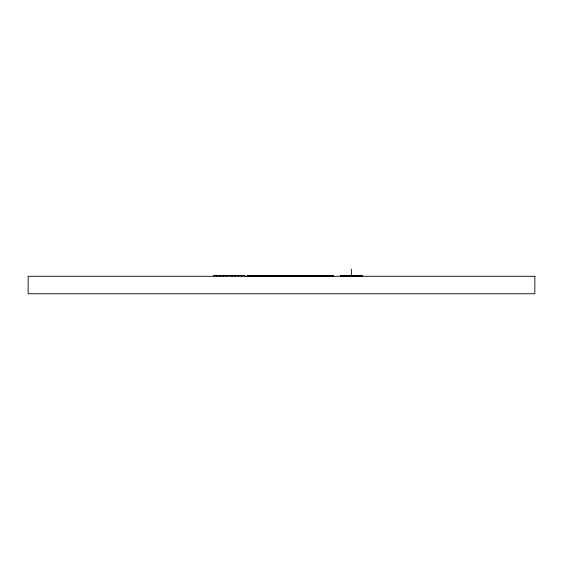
<?xml version="1.0" encoding="UTF-8"?>
<svg xmlns="http://www.w3.org/2000/svg" width="563" height="563" viewBox="0 0 563 563"><rect width="100%" height="100%" fill="white"/><g stroke="black" fill="none" stroke-linecap="round" stroke-linejoin="round"><path stroke-width="0.84" d="M340.249 276.299L340.425 275.779L362.354 275.779L362.53 276.299M361.39 275.779L361.221 276.299M247.129 276.299L247.305 275.779L333.444 275.779L333.62 276.299M272.619 275.779L272.443 276.299M293.583 275.779L293.407 276.299M314.548 275.779L314.372 276.299M331.178 275.779L331.002 276.299M254.138 275.779L253.681 276.299M247.129 275.954L333.62 275.954M340.249 275.954L362.53 275.954M326.617 275.779L327.075 276.299M308.137 275.779L308.313 276.299M287.165 275.779L287.341 276.299M266.2 275.779L266.376 276.299M249.578 275.779L249.754 276.299M341.389 275.779L341.558 276.299M351.389 269.227L351.389 276.299M290.374 275.779L290.374 276.299M244.792 276.299L244.792 275.427L213.659 275.427L213.659 276.299M241.59 275.427L241.59 276.299M238.402 275.427L238.388 276.299M235.2 275.427L235.2 276.299M231.998 275.427L231.998 276.299M226.446 275.427L226.446 276.299M223.244 275.427L223.244 276.299M220.056 275.427L220.049 276.299M216.861 275.427L216.861 276.299M534.85 276.299L28.15 276.299L28.15 293.773L534.85 293.773L534.85 276.299"/></g></svg>
